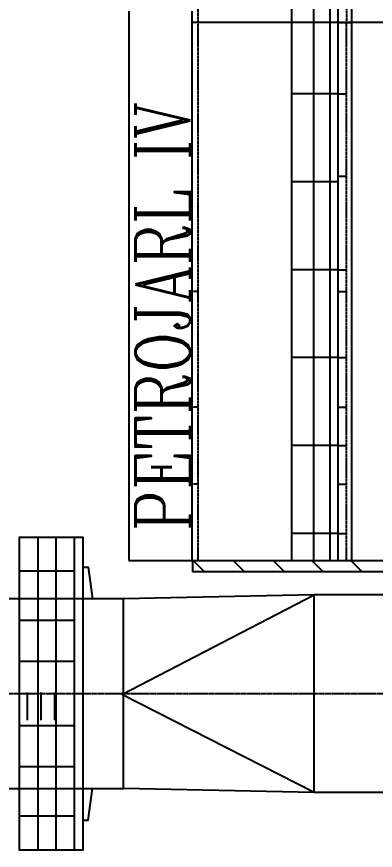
# Model space of a CAD drawing. Header units: millimetres. Extents: x 315178 to 535220, y 80241 to 421603.
# Drawn here: x 404922 to 411455, y 339779 to 354946 of the extents above; entities that cross this region are included whole.
import ezdxf

# ---------------------------------------------------------------- set-up
doc = ezdxf.new("R2010")
doc.units = ezdxf.units.MM
doc.linetypes.add('DASHDOT2', pattern=[12.7, 6.35, -3.175, 0, -3.175])
doc.linetypes.add('HIDDEN2', pattern=[4.7625, 3.175, -1.5875])
for name, color, linetype in [('AUX-013', 7, 'DASHDOT2'), ('DIB-013', 7, 'Continuous'), ('DIB-018', 6, 'Continuous'), ('DIB-035', 1, 'Continuous'), ('DIB-050', 111, 'Continuous'), ('OCU-035', 1, 'HIDDEN2')]:
    doc.layers.add(name, color=color, linetype=linetype)
doc.styles.add('ROMANC', font='ROMANC.SHX')

msp = doc.modelspace()

# ---------------------------------------------------------------- linework, layer by layer
at = {"layer": 'AUX-013', "color": 7, "linetype": 'DASHDOT2'}
msp.add_line((389316, 342629), (422127, 342629), dxfattribs=at)
at = {"layer": 'DIB-013', "color": 0}
for p, q in [((408342, 344843), (408142, 345043)), ((409070, 344843), (408870, 345043)), ((409799, 344843), (409599, 345043)), ((410506, 344843), (410306, 345043)), ((411213, 344843), (411013, 345043))]:
    msp.add_line(p, q, dxfattribs=at)
at = {"layer": 'DIB-018'}
for p, q in [((409927, 370943), (409927, 345043)), ((410327, 370943), (410327, 345043)), ((410627, 370943), (410627, 345043)), ((410777, 354843), (410777, 360470)), ((410777, 345043), (410777, 354843)), ((410777, 353543), (409927, 353543)), ((410777, 353543), (410927, 353543)), ((410777, 352043), (410927, 352043)), ((410777, 351943), (409927, 351943)), ((410777, 350343), (409927, 350343)), ((410777, 350343), (410927, 350343)), ((410777, 349943), (410927, 349943)), ((410777, 348743), (409927, 348743)), ((410777, 348743), (410927, 348743)), ((410777, 347843), (410927, 347843)), ((410777, 347143), (409927, 347143)), ((410777, 347143), (410927, 347143)), ((410777, 346443), (410927, 346443)), ((410777, 345543), (409927, 345543)), ((410777, 345543), (410927, 345543))]:
    msp.add_line(p, q, dxfattribs=at)
at = {"layer": 'DIB-035'}
for p, q in [((411027, 345043), (411027, 362079)), ((406963, 355049), (406963, 345049)), ((408117, 345049), (408117, 355049)), ((410777, 354843), (408227, 354843)), ((413577, 354843), (411027, 354843)), ((406963, 345049), (408217, 345049)), ((408227, 345043), (407227, 345043))]:
    msp.add_line(p, q, dxfattribs=at)
at = {"layer": 'DIB-035', "color": 1, "linetype": 'Continuous'}
for p, q in [((405311, 339779), (405311, 345479)), ((405644, 339779), (405644, 345479)), ((405977, 344858), (404977, 344858)), ((405977, 343958), (404977, 343958)), ((405977, 343216), (404977, 343216)), ((405117, 342148), (405117, 342648)), ((405367, 342148), (405367, 342648)), ((405617, 342148), (405617, 342648)), ((405977, 342041), (404977, 342041)), ((405977, 341299), (404977, 341299)), ((405977, 340399), (404977, 340399))]:
    msp.add_line(p, q, dxfattribs=at)
for points in [[(405977, 339779), (404977, 339779), (404977, 345479), (405977, 345479)], [(405977, 339779), (405977, 345479), (406127, 345479), (406127, 339779), (405977, 339779)], [(406127, 344929), (406227, 344929), (406303, 344354)], [(406127, 340329), (406227, 340329), (406303, 340904)]]:
    msp.add_lwpolyline(points, dxfattribs=at)
at = {"layer": 'DIB-050'}
for p, q in [((422127, 345043), (408127, 345043)), ((408127, 345043), (408127, 344843)), ((419177, 344843), (408127, 344843)), ((419177, 344843), (409377, 344843)), ((406839, 342614), (410339, 344429)), ((410339, 344429), (406867, 344354)), ((416127, 344429), (410339, 344429)), ((410339, 340829), (410339, 344429)), ((410339, 340829), (406839, 342614)), ((410339, 340829), (406867, 340904)), ((416127, 340829), (410339, 340829))]:
    msp.add_line(p, q, dxfattribs=at)
at = {"layer": 'DIB-050', "color": 111, "linetype": 'Continuous'}
msp.add_lwpolyline([(404367, 340904), (406867, 340904), (406867, 344354), (404367, 344354)], dxfattribs=at)
at = {"layer": 'OCU-035'}
for p, q in [((408227, 345043), (408227, 362300)), ((410927, 360662), (410927, 354843)), ((428427, 354843), (408127, 354843)), ((408227, 354843), (408127, 354843)), ((410777, 354843), (411027, 354843)), ((410927, 345043), (410927, 354843)), ((408227, 349943), (408127, 349943)), ((408227, 347843), (408127, 347843)), ((408227, 346443), (408127, 346443))]:
    msp.add_line(p, q, dxfattribs=at)

# ---------------------------------------------------------------- texts
at = {"layer": 'DIB-050', "style": 'ROMANC', "width": 0.8}
msp.add_text('PETROJARL IV', height=1000, rotation=90, dxfattribs=at).set_placement((408084, 345582))

doc.saveas('drawing.dxf')
